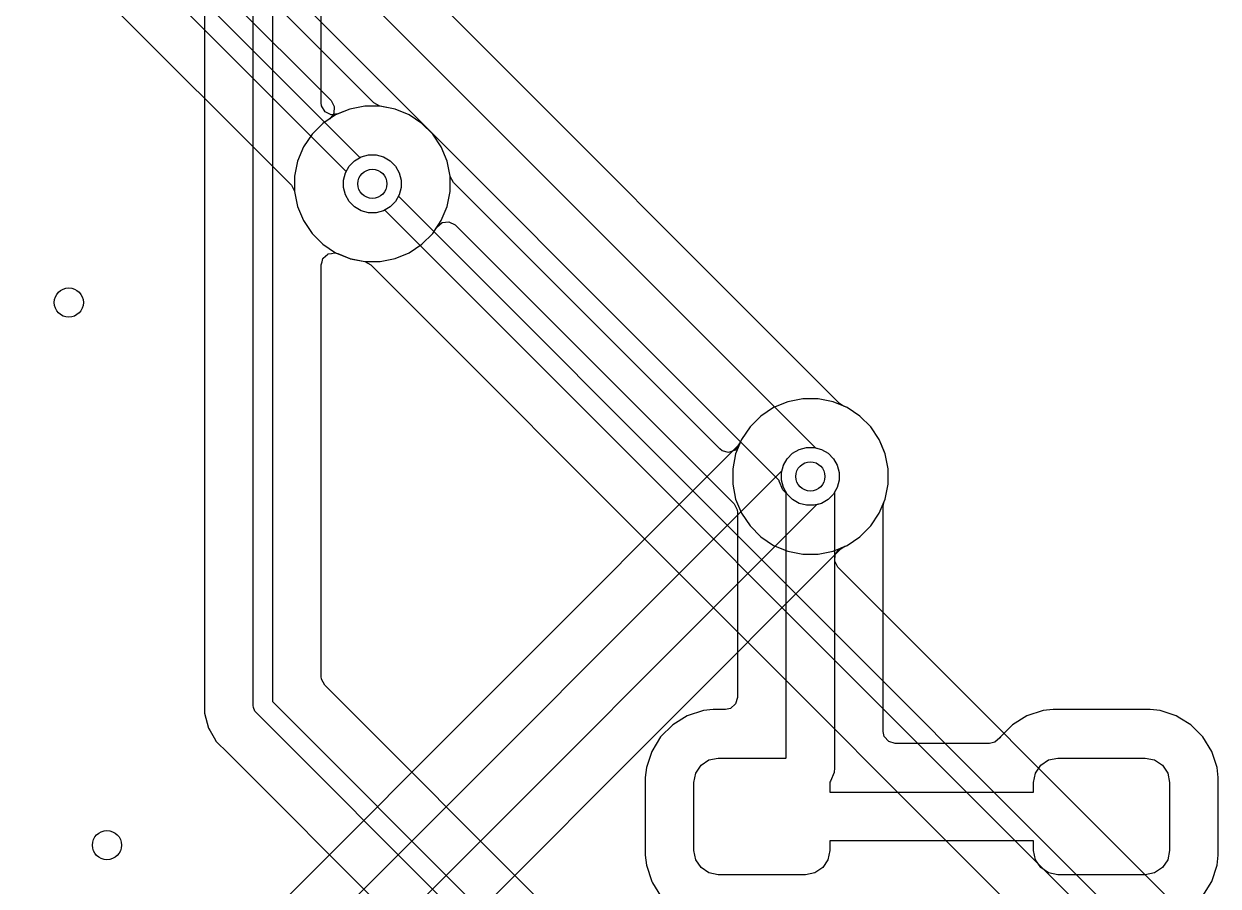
# Model space of a CAD drawing. Header units: inches. Extents: x 6.55 to 9.8, y -8.74 to -3.15.
# Drawn here: x 8.3818 to 8.8662, y -6.3865 to -6.037 of the extents above; entities that cross this region are included whole.
import ezdxf

# ---------------------------------------------------------------- set-up
doc = ezdxf.new("R2010")
doc.units = ezdxf.units.IN
doc.header["$MEASUREMENT"] = 0
doc.layers.add('Edge.Cuts', color=254, linetype='CONTINUOUS', true_color=0xd0d2cd)

msp = doc.modelspace()

# ---------------------------------------------------------------- linework, layer by layer
at = {"layer": 'Edge.Cuts', "linetype": 'CONTINUOUS'}
for p, q in [((8.47479, -6.31337), (8.47479, -5.26528)), ((8.48266, -5.26528), (8.48266, -6.31174)), ((8.45508, -5.28321), (8.45508, -6.30996)), ((8.28395, -5.79003), (8.70281, -6.20889)), ((8.68814, -6.22206), (8.27003, -5.80395)), ((8.26007, -5.82185), (8.50637, -6.06815)), ((8.71266, -6.19088), (8.47452, -5.95273)), ((8.50237, -6.06905), (8.50237, -5.94942)), ((8.52371, -6.06901), (8.43507, -5.98038)), ((8.51252, -6.09683), (8.40722, -5.99152)), ((8.41394, -5.98711), (8.51809, -6.09126)), ((8.39576, -6.00794), (8.49027, -6.10245)), ((8.50252, -6.07026), (8.50237, -6.06905)), ((8.50637, -6.06815), (8.50768, -6.07057)), ((8.52377, -6.06907), (8.52371, -6.06901)), ((8.52621, -6.07035), (8.52377, -6.06907)), ((8.50392, -6.07263), (8.50252, -6.07026)), ((8.5082, -6.07394), (8.50304, -6.07739)), ((8.50638, -6.07386), (8.50392, -6.07263)), ((8.50749, -6.07331), (8.50584, -6.07551)), ((8.50912, -6.07356), (8.50638, -6.07386)), ((8.50768, -6.07057), (8.50749, -6.07331)), ((8.51394, -6.07157), (8.5082, -6.07394)), ((8.5082, -6.07394), (8.5082, -6.07394)), ((8.51394, -6.07157), (8.50912, -6.07356)), ((8.52003, -6.07035), (8.51394, -6.07157)), ((8.52003, -6.07035), (8.51394, -6.07157)), ((8.51394, -6.07157), (8.51394, -6.07157)), ((8.51394, -6.07157), (8.51394, -6.07157)), ((8.52623, -6.07035), (8.52003, -6.07035)), ((8.52003, -6.07035), (8.52003, -6.07035)), ((8.52623, -6.07035), (8.52003, -6.07035)), ((8.52003, -6.07035), (8.52003, -6.07035)), ((8.53232, -6.07157), (8.52621, -6.07035)), ((8.53232, -6.07157), (8.52623, -6.07035)), ((8.52623, -6.07035), (8.52623, -6.07035)), ((8.53232, -6.07157), (8.52623, -6.07035)), ((8.52623, -6.07035), (8.52623, -6.07035)), ((8.53806, -6.07394), (8.53232, -6.07157)), ((8.53232, -6.07157), (8.53232, -6.07157)), ((8.53806, -6.07394), (8.53232, -6.07157)), ((8.53232, -6.07157), (8.53232, -6.07157)), ((8.53806, -6.07394), (8.53232, -6.07157)), ((8.53232, -6.07157), (8.53232, -6.07157)), ((8.54322, -6.07739), (8.53806, -6.07394)), ((8.53806, -6.07394), (8.53806, -6.07394)), ((8.54322, -6.07739), (8.53806, -6.07394)), ((8.53806, -6.07394), (8.53806, -6.07394)), ((8.54322, -6.07739), (8.53806, -6.07394)), ((8.53806, -6.07394), (8.53806, -6.07394)), ((8.50304, -6.07739), (8.49865, -6.08178)), ((8.50304, -6.07739), (8.49865, -6.08178)), ((8.50563, -6.07566), (8.50304, -6.07739)), ((8.50304, -6.07739), (8.50304, -6.07739)), ((8.50304, -6.07739), (8.50304, -6.07739)), ((8.50584, -6.07551), (8.50563, -6.07566)), ((8.54761, -6.08178), (8.54322, -6.07739)), ((8.54322, -6.07739), (8.54322, -6.07739)), ((8.54761, -6.08178), (8.54322, -6.07739)), ((8.54322, -6.07739), (8.54322, -6.07739)), ((8.54761, -6.08178), (8.54322, -6.07739)), ((8.54322, -6.07739), (8.54322, -6.07739)), ((8.49865, -6.08178), (8.4952, -6.08694)), ((8.49865, -6.08178), (8.4952, -6.08694)), ((8.49865, -6.08178), (8.49865, -6.08178)), ((8.49865, -6.08178), (8.49865, -6.08178)), ((8.55106, -6.08694), (8.54761, -6.08178)), ((8.54761, -6.08178), (8.54761, -6.08178)), ((8.55106, -6.08694), (8.54761, -6.08178)), ((8.54761, -6.08178), (8.54761, -6.08178)), ((8.55106, -6.08694), (8.54761, -6.08178)), ((8.54761, -6.08178), (8.54761, -6.08178)), ((8.4952, -6.08694), (8.49283, -6.09268)), ((8.4952, -6.08694), (8.49283, -6.09268)), ((8.4952, -6.08694), (8.4952, -6.08694)), ((8.4952, -6.08694), (8.4952, -6.08694)), ((8.55343, -6.09268), (8.55106, -6.08694)), ((8.55106, -6.08694), (8.55106, -6.08694)), ((8.55343, -6.09268), (8.55106, -6.08694)), ((8.55106, -6.08694), (8.55106, -6.08694)), ((8.55343, -6.09268), (8.55106, -6.08694)), ((8.55106, -6.08694), (8.55106, -6.08694)), ((8.49283, -6.09268), (8.49161, -6.09877)), ((8.49283, -6.09268), (8.49161, -6.09877)), ((8.49283, -6.09268), (8.49283, -6.09268)), ((8.49283, -6.09268), (8.49283, -6.09268)), ((8.51376, -6.09468), (8.51594, -6.0925)), ((8.51376, -6.09468), (8.51594, -6.0925)), ((8.51376, -6.09468), (8.51594, -6.0925)), ((8.51594, -6.0925), (8.51861, -6.09096)), ((8.51594, -6.0925), (8.51861, -6.09096)), ((8.51594, -6.0925), (8.51861, -6.09096)), ((8.51809, -6.09126), (8.51861, -6.09096)), ((8.51861, -6.09096), (8.52159, -6.09016)), ((8.51861, -6.09096), (8.52159, -6.09016)), ((8.51861, -6.09096), (8.52159, -6.09016)), ((8.51861, -6.09096), (8.52159, -6.09016)), ((8.52159, -6.09016), (8.52467, -6.09016)), ((8.52159, -6.09016), (8.52467, -6.09016)), ((8.52159, -6.09016), (8.52467, -6.09016)), ((8.52159, -6.09016), (8.52467, -6.09016)), ((8.52467, -6.09016), (8.52765, -6.09096)), ((8.52467, -6.09016), (8.52765, -6.09096)), ((8.52467, -6.09016), (8.52765, -6.09096)), ((8.52467, -6.09016), (8.52765, -6.09096)), ((8.52765, -6.09096), (8.53032, -6.0925)), ((8.52765, -6.09096), (8.53032, -6.0925)), ((8.52765, -6.09096), (8.53032, -6.0925)), ((8.52765, -6.09096), (8.53032, -6.0925)), ((8.53032, -6.0925), (8.5325, -6.09468)), ((8.53032, -6.0925), (8.5325, -6.09468)), ((8.53032, -6.0925), (8.5325, -6.09468)), ((8.53032, -6.0925), (8.5325, -6.09468)), ((8.55465, -6.09879), (8.55343, -6.09268)), ((8.55343, -6.09268), (8.55343, -6.09268)), ((8.55343, -6.09268), (8.55343, -6.09268)), ((8.55465, -6.09877), (8.55343, -6.09268)), ((8.55343, -6.09268), (8.55343, -6.09268)), ((8.55343, -6.09268), (8.55343, -6.09268)), ((8.55465, -6.09877), (8.55343, -6.09268)), ((8.55343, -6.09268), (8.55343, -6.09268)), ((8.55343, -6.09268), (8.55343, -6.09268)), ((8.51142, -6.10033), (8.51222, -6.09735)), ((8.51142, -6.10033), (8.51222, -6.09735)), ((8.51142, -6.10033), (8.51222, -6.09735)), ((8.51142, -6.10033), (8.51222, -6.09735)), ((8.51222, -6.09735), (8.51376, -6.09468)), ((8.51222, -6.09735), (8.51376, -6.09468)), ((8.51222, -6.09735), (8.51376, -6.09468)), ((8.51222, -6.09735), (8.51252, -6.09683)), ((8.5325, -6.09468), (8.53404, -6.09735)), ((8.5325, -6.09468), (8.53404, -6.09735)), ((8.5325, -6.09468), (8.53404, -6.09735)), ((8.5325, -6.09468), (8.53404, -6.09735)), ((8.53404, -6.09735), (8.53484, -6.10033)), ((8.53404, -6.09735), (8.53484, -6.10033)), ((8.53404, -6.09735), (8.53484, -6.10033)), ((8.53404, -6.09735), (8.53484, -6.10033)), ((8.49027, -6.10245), (8.49159, -6.10486)), ((8.49161, -6.09877), (8.49161, -6.10497)), ((8.49161, -6.09877), (8.49161, -6.10497)), ((8.51142, -6.10341), (8.51142, -6.10033)), ((8.51142, -6.10341), (8.51142, -6.10033)), ((8.51142, -6.10341), (8.51142, -6.10033)), ((8.51142, -6.10341), (8.51142, -6.10033)), ((8.53484, -6.10033), (8.53484, -6.10341)), ((8.53484, -6.10033), (8.53484, -6.10341)), ((8.53484, -6.10033), (8.53484, -6.10341)), ((8.53484, -6.10033), (8.53484, -6.10341)), ((8.55465, -6.10497), (8.55465, -6.09877)), ((8.55465, -6.09877), (8.55465, -6.09877)), ((8.55465, -6.09877), (8.55465, -6.09877)), ((8.55465, -6.10497), (8.55465, -6.09877)), ((8.55465, -6.09877), (8.55465, -6.09877)), ((8.55465, -6.09877), (8.55465, -6.09877)), ((8.55467, -6.09888), (8.55465, -6.09879)), ((8.55599, -6.10129), (8.55467, -6.09888)), ((8.664, -6.2093), (8.55599, -6.10129)), ((8.49159, -6.10486), (8.49161, -6.10495)), ((8.49161, -6.10495), (8.49283, -6.11106)), ((8.49161, -6.10497), (8.49283, -6.11106)), ((8.49161, -6.10497), (8.49283, -6.11106)), ((8.51222, -6.10639), (8.51142, -6.10341)), ((8.51222, -6.10639), (8.51142, -6.10341)), ((8.51222, -6.10639), (8.51142, -6.10341)), ((8.51222, -6.10639), (8.51142, -6.10341)), ((8.51376, -6.10906), (8.51222, -6.10639)), ((8.51376, -6.10906), (8.51222, -6.10639)), ((8.51376, -6.10906), (8.51222, -6.10639)), ((8.51376, -6.10906), (8.51222, -6.10639)), ((8.53404, -6.10639), (8.5325, -6.10906)), ((8.53404, -6.10639), (8.5325, -6.10906)), ((8.53404, -6.10639), (8.5325, -6.10906)), ((8.53404, -6.10639), (8.53374, -6.10691)), ((8.53374, -6.10691), (8.84137, -6.41454)), ((8.53484, -6.10341), (8.53404, -6.10639)), ((8.53484, -6.10341), (8.53404, -6.10639)), ((8.53484, -6.10341), (8.53404, -6.10639)), ((8.53484, -6.10341), (8.53404, -6.10639)), ((8.55343, -6.11106), (8.55465, -6.10497)), ((8.55343, -6.11106), (8.55465, -6.10497)), ((8.49283, -6.11106), (8.49283, -6.11106)), ((8.49283, -6.11106), (8.4952, -6.1168)), ((8.49283, -6.11106), (8.49283, -6.11106)), ((8.49283, -6.11106), (8.4952, -6.1168)), ((8.49283, -6.11106), (8.49283, -6.11106)), ((8.49283, -6.11106), (8.4952, -6.1168)), ((8.51594, -6.11124), (8.51376, -6.10906)), ((8.51594, -6.11124), (8.51376, -6.10906)), ((8.51594, -6.11124), (8.51376, -6.10906)), ((8.51594, -6.11124), (8.51376, -6.10906)), ((8.51861, -6.11278), (8.51594, -6.11124)), ((8.51861, -6.11278), (8.51594, -6.11124)), ((8.51861, -6.11278), (8.51594, -6.11124)), ((8.51861, -6.11278), (8.51594, -6.11124)), ((8.52159, -6.11358), (8.51861, -6.11278)), ((8.52159, -6.11358), (8.51861, -6.11278)), ((8.52159, -6.11358), (8.51861, -6.11278)), ((8.52159, -6.11358), (8.51861, -6.11278)), ((8.52765, -6.11278), (8.52467, -6.11358)), ((8.52765, -6.11278), (8.52467, -6.11358)), ((8.52765, -6.11278), (8.52467, -6.11358)), ((8.52765, -6.11278), (8.52467, -6.11358)), ((8.53032, -6.11124), (8.52765, -6.11278)), ((8.53032, -6.11124), (8.52765, -6.11278)), ((8.53032, -6.11124), (8.52765, -6.11278)), ((8.52817, -6.11248), (8.52765, -6.11278)), ((8.83465, -6.41895), (8.52817, -6.11248)), ((8.5325, -6.10906), (8.53032, -6.11124)), ((8.5325, -6.10906), (8.53032, -6.11124)), ((8.5325, -6.10906), (8.53032, -6.11124)), ((8.55106, -6.1168), (8.55343, -6.11106)), ((8.55106, -6.1168), (8.55343, -6.11106)), ((8.4952, -6.1168), (8.4952, -6.1168)), ((8.4952, -6.1168), (8.49865, -6.12196)), ((8.4952, -6.1168), (8.4952, -6.1168)), ((8.4952, -6.1168), (8.49865, -6.12196)), ((8.4952, -6.1168), (8.4952, -6.1168)), ((8.4952, -6.1168), (8.49865, -6.12196)), ((8.52467, -6.11358), (8.52159, -6.11358)), ((8.52467, -6.11358), (8.52159, -6.11358)), ((8.52467, -6.11358), (8.52159, -6.11358)), ((8.52467, -6.11358), (8.52159, -6.11358)), ((8.54761, -6.12196), (8.55106, -6.1168)), ((8.54761, -6.12196), (8.55106, -6.1168)), ((8.54934, -6.11937), (8.55145, -6.11761)), ((8.55145, -6.11761), (8.55418, -6.11727)), ((8.55418, -6.11727), (8.55666, -6.11845)), ((8.49865, -6.12196), (8.49865, -6.12196)), ((8.49865, -6.12196), (8.50304, -6.12635)), ((8.49865, -6.12196), (8.49865, -6.12196)), ((8.49865, -6.12196), (8.50304, -6.12635)), ((8.49865, -6.12196), (8.49865, -6.12196)), ((8.49865, -6.12196), (8.50304, -6.12635)), ((8.54322, -6.12635), (8.54761, -6.12196)), ((8.54322, -6.12635), (8.54761, -6.12196)), ((8.54322, -6.12635), (8.54761, -6.12196)), ((8.54761, -6.12196), (8.54934, -6.11937)), ((8.55666, -6.11845), (8.55685, -6.11863)), ((8.55685, -6.11863), (8.66981, -6.2316)), ((8.50304, -6.12635), (8.50304, -6.12635)), ((8.50304, -6.12635), (8.5082, -6.1298)), ((8.50304, -6.12635), (8.50304, -6.12635)), ((8.50304, -6.12635), (8.5082, -6.1298)), ((8.50304, -6.12635), (8.50304, -6.12635)), ((8.50304, -6.12635), (8.5082, -6.1298)), ((8.53806, -6.1298), (8.54322, -6.12635)), ((8.53806, -6.1298), (8.54322, -6.12635)), ((8.53806, -6.1298), (8.54322, -6.12635)), ((8.50305, -6.1322), (8.50311, -6.13213)), ((8.50311, -6.13213), (8.50314, -6.13205)), ((8.50314, -6.13205), (8.50412, -6.1312)), ((8.50412, -6.1312), (8.50506, -6.13032)), ((8.50506, -6.13032), (8.50515, -6.13031)), ((8.50515, -6.13031), (8.50522, -6.13025)), ((8.50522, -6.13025), (8.5065, -6.13006)), ((8.5065, -6.13006), (8.50777, -6.12983)), ((8.50777, -6.12983), (8.50789, -6.12986)), ((8.50789, -6.12986), (8.50794, -6.12986)), ((8.50794, -6.12986), (8.50887, -6.13011)), ((8.5082, -6.1298), (8.5082, -6.1298)), ((8.5082, -6.1298), (8.51394, -6.13217)), ((8.5082, -6.1298), (8.5082, -6.1298)), ((8.5082, -6.1298), (8.51394, -6.13217)), ((8.5082, -6.1298), (8.5082, -6.1298)), ((8.5082, -6.1298), (8.51325, -6.13189)), ((8.50887, -6.13011), (8.50908, -6.13016)), ((8.50908, -6.13016), (8.5091, -6.13017)), ((8.5091, -6.13017), (8.51394, -6.13217)), ((8.51325, -6.13189), (8.51394, -6.13217)), ((8.51394, -6.13217), (8.51415, -6.13222)), ((8.51394, -6.13217), (8.51394, -6.13217)), ((8.51394, -6.13217), (8.52003, -6.13339)), ((8.51394, -6.13217), (8.51394, -6.13217)), ((8.51394, -6.13217), (8.52003, -6.13339)), ((8.51394, -6.13217), (8.52003, -6.13339)), ((8.52623, -6.13339), (8.53232, -6.13217)), ((8.52623, -6.13339), (8.53232, -6.13217)), ((8.52623, -6.13339), (8.53232, -6.13217)), ((8.53232, -6.13217), (8.53806, -6.1298)), ((8.53232, -6.13217), (8.53806, -6.1298)), ((8.53232, -6.13217), (8.53806, -6.1298)), ((8.50237, -6.13469), (8.50273, -6.13345)), ((8.50237, -6.30155), (8.50237, -6.13469)), ((8.50273, -6.13345), (8.50305, -6.1322)), ((8.51415, -6.13222), (8.51415, -6.13222)), ((8.51415, -6.13222), (8.52005, -6.13339)), ((8.52003, -6.13339), (8.52003, -6.13339)), ((8.52003, -6.13339), (8.52003, -6.13339)), ((8.52003, -6.13339), (8.52623, -6.13339)), ((8.52003, -6.13339), (8.52003, -6.13339)), ((8.52003, -6.13339), (8.52003, -6.13339)), ((8.52003, -6.13339), (8.52623, -6.13339)), ((8.52003, -6.13339), (8.52003, -6.13339)), ((8.52003, -6.13339), (8.52003, -6.13339)), ((8.52003, -6.13339), (8.52623, -6.13339)), ((8.52005, -6.13339), (8.52249, -6.13467)), ((8.52249, -6.13467), (8.52255, -6.13473)), ((8.52255, -6.13473), (8.81351, -6.42569)), ((8.52623, -6.13339), (8.52623, -6.13339)), ((8.52623, -6.13339), (8.52623, -6.13339)), ((8.52623, -6.13339), (8.52623, -6.13339)), ((8.69159, -6.19017), (8.68586, -6.19254)), ((8.69159, -6.19017), (8.68586, -6.19254)), ((8.69159, -6.19017), (8.68586, -6.19254)), ((8.69768, -6.18896), (8.69159, -6.19017)), ((8.69768, -6.18896), (8.69159, -6.19017)), ((8.69768, -6.18896), (8.69159, -6.19017)), ((8.69159, -6.19017), (8.69159, -6.19017)), ((8.69159, -6.19017), (8.69159, -6.19017)), ((8.69159, -6.19017), (8.69159, -6.19017)), ((8.70389, -6.18896), (8.69768, -6.18896)), ((8.69768, -6.18896), (8.69768, -6.18896)), ((8.70389, -6.18896), (8.69768, -6.18896)), ((8.69768, -6.18896), (8.69768, -6.18896)), ((8.70389, -6.18896), (8.69768, -6.18896)), ((8.69768, -6.18896), (8.69768, -6.18896)), ((8.70998, -6.19017), (8.70389, -6.18896)), ((8.70389, -6.18896), (8.70389, -6.18896)), ((8.70998, -6.19017), (8.70389, -6.18896)), ((8.70389, -6.18896), (8.70389, -6.18896)), ((8.70998, -6.19017), (8.70389, -6.18896)), ((8.70389, -6.18896), (8.70389, -6.18896)), ((8.71572, -6.19254), (8.70998, -6.19017)), ((8.70998, -6.19017), (8.70998, -6.19017)), ((8.71572, -6.19254), (8.70998, -6.19017)), ((8.70998, -6.19017), (8.70998, -6.19017)), ((8.71572, -6.19254), (8.70998, -6.19017)), ((8.70998, -6.19017), (8.70998, -6.19017)), ((8.68586, -6.19254), (8.6807, -6.19599)), ((8.68586, -6.19254), (8.6807, -6.19599)), ((8.68586, -6.19254), (8.6807, -6.19599)), ((8.68586, -6.19254), (8.68586, -6.19254)), ((8.68586, -6.19254), (8.68586, -6.19254)), ((8.68586, -6.19254), (8.68586, -6.19254)), ((8.71425, -6.19193), (8.71266, -6.19088)), ((8.71572, -6.19254), (8.71425, -6.19193)), ((8.72088, -6.19599), (8.71572, -6.19254)), ((8.71572, -6.19254), (8.71572, -6.19254)), ((8.72088, -6.19599), (8.71572, -6.19254)), ((8.71572, -6.19254), (8.71572, -6.19254)), ((8.72088, -6.19599), (8.71572, -6.19254)), ((8.71572, -6.19254), (8.71572, -6.19254)), ((8.72088, -6.19599), (8.71572, -6.19254)), ((8.71572, -6.19254), (8.71572, -6.19254)), ((8.6807, -6.19599), (8.67631, -6.20038)), ((8.6807, -6.19599), (8.67631, -6.20038)), ((8.6807, -6.19599), (8.67631, -6.20038)), ((8.6807, -6.19599), (8.6807, -6.19599)), ((8.6807, -6.19599), (8.6807, -6.19599)), ((8.6807, -6.19599), (8.6807, -6.19599)), ((8.72527, -6.20038), (8.72088, -6.19599)), ((8.72088, -6.19599), (8.72088, -6.19599)), ((8.72527, -6.20038), (8.72088, -6.19599)), ((8.72088, -6.19599), (8.72088, -6.19599)), ((8.72527, -6.20038), (8.72088, -6.19599)), ((8.72088, -6.19599), (8.72088, -6.19599)), ((8.72527, -6.20038), (8.72088, -6.19599)), ((8.72088, -6.19599), (8.72088, -6.19599)), ((8.67631, -6.20038), (8.67286, -6.20554)), ((8.67631, -6.20038), (8.67286, -6.20554)), ((8.67631, -6.20038), (8.67286, -6.20554)), ((8.67631, -6.20038), (8.67631, -6.20038)), ((8.67631, -6.20038), (8.67631, -6.20038)), ((8.67631, -6.20038), (8.67631, -6.20038)), ((8.72872, -6.20554), (8.72527, -6.20038)), ((8.72527, -6.20038), (8.72527, -6.20038)), ((8.72872, -6.20554), (8.72527, -6.20038)), ((8.72527, -6.20038), (8.72527, -6.20038)), ((8.72872, -6.20554), (8.72527, -6.20038)), ((8.72527, -6.20038), (8.72527, -6.20038)), ((8.72872, -6.20554), (8.72527, -6.20038)), ((8.72527, -6.20038), (8.72527, -6.20038)), ((8.67141, -6.20806), (7.46951, -7.40997)), ((8.66496, -6.21005), (8.664, -6.2093)), ((8.67196, -6.20772), (8.67023, -6.20986)), ((8.67286, -6.20554), (8.67048, -6.21128)), ((8.67247, -6.20648), (8.67141, -6.20806)), ((8.67286, -6.20554), (8.67196, -6.20772)), ((8.67286, -6.20554), (8.67247, -6.20648)), ((8.67286, -6.20554), (8.67286, -6.20554)), ((8.67286, -6.20554), (8.67286, -6.20554)), ((8.67286, -6.20554), (8.67286, -6.20554)), ((8.6936, -6.2111), (8.69627, -6.20956)), ((8.6936, -6.2111), (8.69627, -6.20956)), ((8.6936, -6.2111), (8.69627, -6.20956)), ((8.69627, -6.20956), (8.69925, -6.20876)), ((8.69627, -6.20956), (8.69925, -6.20876)), ((8.69627, -6.20956), (8.69925, -6.20876)), ((8.69925, -6.20876), (8.70233, -6.20876)), ((8.69925, -6.20876), (8.70233, -6.20876)), ((8.69925, -6.20876), (8.70233, -6.20876)), ((8.70233, -6.20876), (8.70531, -6.20956)), ((8.70233, -6.20876), (8.70531, -6.20956)), ((8.70233, -6.20876), (8.70531, -6.20956)), ((8.70281, -6.20889), (8.70531, -6.20956)), ((8.70531, -6.20956), (8.70798, -6.2111)), ((8.70531, -6.20956), (8.70798, -6.2111)), ((8.70531, -6.20956), (8.70798, -6.2111)), ((8.70531, -6.20956), (8.70798, -6.2111)), ((8.73109, -6.21128), (8.72872, -6.20554)), ((8.72872, -6.20554), (8.72872, -6.20554)), ((8.73109, -6.21128), (8.72872, -6.20554)), ((8.72872, -6.20554), (8.72872, -6.20554)), ((8.72976, -6.20806), (8.72872, -6.20554)), ((8.72872, -6.20554), (8.72872, -6.20554)), ((8.72959, -6.20765), (8.72872, -6.20554)), ((8.72872, -6.20554), (8.72872, -6.20554)), ((8.73109, -6.21128), (8.72959, -6.20765)), ((8.73109, -6.21128), (8.72976, -6.20806)), ((8.66762, -6.21073), (8.66496, -6.21005)), ((8.67023, -6.20986), (8.66762, -6.21073)), ((8.67048, -6.21128), (8.66927, -6.21737)), ((8.67048, -6.21128), (8.67048, -6.21128)), ((8.68988, -6.21595), (8.69142, -6.21328)), ((8.68988, -6.21595), (8.69142, -6.21328)), ((8.68988, -6.21595), (8.69142, -6.21328)), ((8.69142, -6.21328), (8.6936, -6.2111)), ((8.69142, -6.21328), (8.6936, -6.2111)), ((8.69142, -6.21328), (8.6936, -6.2111)), ((8.70798, -6.2111), (8.71016, -6.21328)), ((8.70798, -6.2111), (8.71016, -6.21328)), ((8.70798, -6.2111), (8.71016, -6.21328)), ((8.70798, -6.2111), (8.71016, -6.21328)), ((8.71016, -6.21328), (8.7117, -6.21595)), ((8.71016, -6.21328), (8.7117, -6.21595)), ((8.71016, -6.21328), (8.7117, -6.21595)), ((8.71016, -6.21328), (8.7117, -6.21595)), ((8.7323, -6.21737), (8.73109, -6.21128)), ((8.73109, -6.21128), (8.73109, -6.21128)), ((8.73109, -6.21128), (8.73109, -6.21128)), ((8.7323, -6.21737), (8.73109, -6.21128)), ((8.73109, -6.21128), (8.73109, -6.21128)), ((8.73109, -6.21128), (8.73109, -6.21128)), ((8.7323, -6.21737), (8.73109, -6.21128)), ((8.73109, -6.21128), (8.73109, -6.21128)), ((8.7323, -6.21737), (8.73109, -6.21128)), ((8.73109, -6.21128), (8.73109, -6.21128)), ((7.47624, -7.4311), (8.68932, -6.21802)), ((8.66927, -6.21737), (8.66927, -6.22358)), ((8.68908, -6.21893), (8.68988, -6.21595)), ((8.68908, -6.21893), (8.68988, -6.21595)), ((8.68908, -6.22201), (8.68908, -6.21893)), ((8.68908, -6.22201), (8.68908, -6.21893)), ((8.68932, -6.21802), (8.68988, -6.21595)), ((8.7117, -6.21595), (8.7125, -6.21893)), ((8.7117, -6.21595), (8.7125, -6.21893)), ((8.7117, -6.21595), (8.7125, -6.21893)), ((8.7117, -6.21595), (8.7125, -6.21893)), ((8.7125, -6.21893), (8.7125, -6.22201)), ((8.7125, -6.21893), (8.7125, -6.22201)), ((8.7125, -6.21893), (8.7125, -6.22201)), ((8.7125, -6.21893), (8.7125, -6.22201)), ((8.7323, -6.22358), (8.7323, -6.21737)), ((8.7323, -6.21737), (8.7323, -6.21737)), ((8.7323, -6.21737), (8.7323, -6.21737)), ((8.7323, -6.22358), (8.7323, -6.21737)), ((8.7323, -6.21737), (8.7323, -6.21737)), ((8.7323, -6.21737), (8.7323, -6.21737)), ((8.7323, -6.22358), (8.7323, -6.21737)), ((8.7323, -6.21737), (8.7323, -6.21737)), ((8.7323, -6.21737), (8.7323, -6.21737)), ((8.7323, -6.22358), (8.7323, -6.21737)), ((8.7323, -6.21737), (8.7323, -6.21737)), ((8.7323, -6.21737), (8.7323, -6.21737)), ((8.66927, -6.22358), (8.67048, -6.22966)), ((8.68814, -6.22239), (8.68814, -6.22206)), ((8.68961, -6.22594), (8.68814, -6.22239)), ((8.68988, -6.22499), (8.68908, -6.22201)), ((8.68988, -6.22499), (8.68908, -6.22201)), ((8.7125, -6.22201), (8.7117, -6.22499)), ((8.7125, -6.22201), (8.7117, -6.22499)), ((8.7125, -6.22201), (8.7117, -6.22499)), ((8.7125, -6.22201), (8.7117, -6.22499)), ((8.73109, -6.22967), (8.7323, -6.22358)), ((8.73109, -6.22967), (8.7323, -6.22358)), ((8.73109, -6.22967), (8.7323, -6.22358)), ((8.73109, -6.22967), (8.7323, -6.22358)), ((8.69094, -6.22728), (8.68961, -6.22594)), ((8.69142, -6.22766), (8.68988, -6.22499)), ((8.69142, -6.22766), (8.68988, -6.22499)), ((8.69094, -6.23), (8.69094, -6.22728)), ((8.6936, -6.22984), (8.69142, -6.22766)), ((8.6936, -6.22984), (8.69142, -6.22766)), ((8.71016, -6.22766), (8.70798, -6.22984)), ((8.71016, -6.22766), (8.70798, -6.22984)), ((8.71016, -6.22766), (8.70798, -6.22984)), ((8.7117, -6.22499), (8.71016, -6.22766)), ((8.7117, -6.22499), (8.71016, -6.22766)), ((8.7117, -6.22499), (8.71016, -6.22766)), ((8.7117, -6.22499), (8.71063, -6.22684)), ((8.71063, -6.22684), (8.71063, -6.23)), ((8.70324, -6.23194), (7.53346, -7.40171)), ((8.66981, -6.2316), (8.67113, -6.23401)), ((8.67048, -6.22966), (8.67048, -6.22967)), ((8.67048, -6.22967), (8.67286, -6.2354)), ((8.69094, -6.33451), (8.69094, -6.23)), ((8.69627, -6.23138), (8.6936, -6.22984)), ((8.69627, -6.23138), (8.6936, -6.22984)), ((8.69925, -6.23218), (8.69627, -6.23138)), ((8.69925, -6.23218), (8.69627, -6.23138)), ((8.70233, -6.23218), (8.69925, -6.23218)), ((8.70233, -6.23218), (8.69925, -6.23218)), ((8.70531, -6.23138), (8.70233, -6.23218)), ((8.70531, -6.23138), (8.70233, -6.23218)), ((8.70531, -6.23138), (8.70324, -6.23194)), ((8.70798, -6.22984), (8.70531, -6.23138)), ((8.70798, -6.22984), (8.70531, -6.23138)), ((8.70798, -6.22984), (8.70531, -6.23138)), ((8.71063, -6.23), (8.71063, -6.33858)), ((8.72872, -6.2354), (8.73109, -6.22967)), ((8.72872, -6.2354), (8.73109, -6.22967)), ((8.72872, -6.2354), (8.73109, -6.22967)), ((8.73033, -6.23246), (8.73071, -6.2306)), ((8.73033, -6.32384), (8.73033, -6.23246)), ((8.73071, -6.2306), (8.73109, -6.22967)), ((8.67113, -6.23401), (8.67124, -6.23505)), ((8.67124, -6.23505), (8.67124, -6.31006)), ((8.67286, -6.2354), (8.67286, -6.2354)), ((8.67286, -6.2354), (8.67631, -6.24056)), ((8.72527, -6.24056), (8.72872, -6.2354)), ((8.72527, -6.24056), (8.72872, -6.2354)), ((8.72527, -6.24056), (8.72872, -6.2354)), ((8.67631, -6.24056), (8.67631, -6.24056)), ((8.67631, -6.24056), (8.6807, -6.24495)), ((8.72088, -6.24495), (8.72527, -6.24056)), ((8.72088, -6.24495), (8.72527, -6.24056)), ((8.72088, -6.24495), (8.72527, -6.24056)), ((8.6807, -6.24495), (8.6807, -6.24495)), ((8.6807, -6.24495), (8.68586, -6.2484)), ((8.68586, -6.2484), (8.68586, -6.2484)), ((8.68586, -6.2484), (8.69159, -6.25078)), ((8.70998, -6.25078), (8.71572, -6.2484)), ((8.71354, -6.2493), (8.71572, -6.2484)), ((8.71478, -6.24879), (8.71572, -6.2484)), ((8.71572, -6.2484), (8.72088, -6.24495)), ((8.71572, -6.2484), (8.72088, -6.24495)), ((8.71572, -6.2484), (8.72088, -6.24495)), ((8.71572, -6.2484), (8.71572, -6.2484)), ((8.71572, -6.2484), (8.71572, -6.2484)), ((7.76143, -7.20162), (8.7132, -6.24985)), ((8.69159, -6.25078), (8.69159, -6.25078)), ((8.69159, -6.25078), (8.69768, -6.25199)), ((8.69768, -6.25199), (8.69768, -6.25199)), ((8.69768, -6.25199), (8.69768, -6.25199)), ((8.69768, -6.25199), (8.70389, -6.25199)), ((8.70389, -6.25199), (8.70998, -6.25078)), ((8.70389, -6.25199), (8.70389, -6.25199)), ((8.71064, -6.25485), (8.71084, -6.25211)), ((8.71084, -6.25211), (8.71248, -6.2499)), ((8.71248, -6.2499), (8.71354, -6.2493)), ((8.7132, -6.24985), (8.71478, -6.24879)), ((8.71196, -6.25726), (8.71064, -6.25485)), ((8.85293, -6.39823), (8.71196, -6.25726)), ((8.50248, -6.30259), (8.50237, -6.30155)), ((8.50379, -6.30501), (8.50248, -6.30259)), ((8.77876, -6.57997), (8.50379, -6.30501)), ((8.45508, -6.30996), (8.45508, -6.30996)), ((8.45508, -6.30996), (8.45508, -6.31648)), ((8.67124, -6.31006), (8.67047, -6.3127)), ((8.47486, -6.31414), (8.47479, -6.31337)), ((8.47545, -6.31556), (8.47486, -6.31414)), ((8.47594, -6.31615), (8.47545, -6.31556)), ((8.75591, -6.59612), (8.47594, -6.31615)), ((8.48266, -6.31174), (8.76263, -6.5917)), ((8.65737, -6.31535), (8.65081, -6.31753)), ((8.66142, -6.31494), (8.65737, -6.31535)), ((8.65737, -6.31535), (8.65737, -6.31535)), ((8.66636, -6.31494), (8.66142, -6.31494)), ((8.66142, -6.31494), (8.66142, -6.31494)), ((8.66839, -6.3145), (8.66636, -6.31494)), ((8.67047, -6.3127), (8.66839, -6.3145)), ((8.79517, -6.31535), (8.78861, -6.31753)), ((8.79921, -6.31494), (8.79517, -6.31535)), ((8.79517, -6.31535), (8.79517, -6.31535)), ((8.83858, -6.31494), (8.79921, -6.31494)), ((8.79921, -6.31494), (8.79921, -6.31494)), ((8.84263, -6.31535), (8.83858, -6.31494)), ((8.84913, -6.31751), (8.84263, -6.31535)), ((8.84263, -6.31535), (8.84263, -6.31535)), ((8.45508, -6.31648), (8.45508, -6.31648)), ((8.45508, -6.31648), (8.45508, -6.31648)), ((8.45508, -6.31648), (8.45669, -6.32249)), ((8.65081, -6.31753), (8.64493, -6.32115)), ((8.65081, -6.31753), (8.65081, -6.31753)), ((8.78861, -6.31753), (8.78273, -6.32115)), ((8.78861, -6.31753), (8.78861, -6.31753)), ((8.84919, -6.31753), (8.84913, -6.31751)), ((8.8506, -6.3184), (8.84919, -6.31753)), ((8.84919, -6.31753), (8.84919, -6.31753)), ((8.85507, -6.32115), (8.8506, -6.3184)), ((8.45669, -6.32249), (8.45736, -6.32365)), ((8.45736, -6.32365), (8.45899, -6.32648)), ((8.64493, -6.32115), (8.64005, -6.32604)), ((8.73078, -6.32587), (8.73033, -6.32384)), ((8.73258, -6.32795), (8.73078, -6.32587)), ((8.78273, -6.32115), (8.77785, -6.32604)), ((8.85995, -6.32604), (8.85507, -6.32115)), ((8.45899, -6.32648), (8.45981, -6.32789)), ((8.45981, -6.32789), (8.46449, -6.33257)), ((8.64005, -6.32604), (8.63642, -6.33192)), ((8.73522, -6.32872), (8.73258, -6.32795)), ((8.77347, -6.32872), (8.73522, -6.32872)), ((8.77558, -6.32824), (8.77347, -6.32872)), ((8.77762, -6.3264), (8.77558, -6.32824)), ((8.77785, -6.32604), (8.77762, -6.3264)), ((8.86358, -6.33192), (8.85995, -6.32604)), ((8.46449, -6.33257), (8.46449, -6.33257)), ((8.46449, -6.33257), (8.73477, -6.60285)), ((8.63642, -6.33192), (8.63425, -6.33847)), ((8.63642, -6.33192), (8.63642, -6.33192)), ((8.65643, -6.33753), (8.65962, -6.33539)), ((8.65962, -6.33539), (8.66339, -6.33465)), ((8.66339, -6.33465), (8.6908, -6.33465)), ((8.6908, -6.33465), (8.69094, -6.33451)), ((8.79422, -6.33753), (8.79741, -6.33539)), ((8.79741, -6.33539), (8.80118, -6.33465)), ((8.80118, -6.33465), (8.83661, -6.33465)), ((8.83661, -6.33465), (8.84038, -6.33539)), ((8.84038, -6.33539), (8.84357, -6.33753)), ((8.86575, -6.33847), (8.86358, -6.33192)), ((8.63425, -6.33847), (8.63384, -6.34252)), ((8.63425, -6.33847), (8.63425, -6.33847)), ((8.63425, -6.33847), (8.63425, -6.33847)), ((8.65429, -6.34072), (8.65643, -6.33753)), ((8.71063, -6.33858), (8.71044, -6.3405)), ((8.79209, -6.34072), (8.79422, -6.33753)), ((8.84357, -6.33753), (8.84571, -6.34072)), ((8.86616, -6.34252), (8.86575, -6.33847)), ((8.63384, -6.34252), (8.63384, -6.37402)), ((8.65354, -6.34449), (8.65429, -6.34072)), ((8.65354, -6.37205), (8.65354, -6.34449)), ((8.70897, -6.34405), (8.70865, -6.34444)), ((8.70865, -6.34444), (8.70866, -6.34449)), ((8.70866, -6.34449), (8.70866, -6.34843)), ((8.71044, -6.3405), (8.70897, -6.34405)), ((8.71044, -6.3405), (8.71044, -6.3405)), ((8.79134, -6.34449), (8.79209, -6.34072)), ((8.79134, -6.34843), (8.79134, -6.34449)), ((8.84571, -6.34072), (8.84646, -6.34449)), ((8.84646, -6.34449), (8.84646, -6.37205)), ((8.86616, -6.37402), (8.86616, -6.34252)), ((8.70866, -6.34843), (8.79134, -6.34843)), ((8.79134, -6.36811), (8.70866, -6.36811)), ((8.70866, -6.36811), (8.70866, -6.37205)), ((8.79134, -6.37205), (8.79134, -6.36811)), ((8.63384, -6.37402), (8.63384, -6.37402)), ((8.63384, -6.37402), (8.63425, -6.37806)), ((8.65429, -6.37581), (8.65354, -6.37205)), ((8.70866, -6.37205), (8.70791, -6.37581)), ((8.79209, -6.37581), (8.79134, -6.37205)), ((8.84646, -6.37205), (8.84571, -6.37581)), ((8.86575, -6.37806), (8.86616, -6.37402)), ((8.63425, -6.37806), (8.63425, -6.37806)), ((8.63425, -6.37806), (8.63642, -6.38462)), ((8.65643, -6.37901), (8.65429, -6.37581)), ((8.65962, -6.38114), (8.65643, -6.37901)), ((8.70578, -6.37901), (8.70259, -6.38114)), ((8.70791, -6.37581), (8.70578, -6.37901)), ((8.79422, -6.37901), (8.79209, -6.37581)), ((8.79741, -6.38114), (8.79422, -6.37901)), ((8.84357, -6.37901), (8.84038, -6.38114)), ((8.84571, -6.37581), (8.84357, -6.37901)), ((8.86358, -6.38462), (8.86575, -6.37806)), ((8.66339, -6.38189), (8.65962, -6.38114)), ((8.69882, -6.38189), (8.66339, -6.38189)), ((8.70259, -6.38114), (8.69882, -6.38189)), ((8.80118, -6.38189), (8.79741, -6.38114)), ((8.83661, -6.38189), (8.80118, -6.38189)), ((8.84038, -6.38114), (8.83661, -6.38189)), ((8.63642, -6.38462), (8.63642, -6.38462)), ((8.63642, -6.38462), (8.6368, -6.38523)), ((8.6368, -6.38523), (8.64005, -6.3905)), ((8.85995, -6.3905), (8.86358, -6.38462))]:
    msp.add_line(p, q, dxfattribs=at)
at = {"layer": 'Edge.Cuts'}
for centre in [(8.52313, -6.10187), (8.52313, -6.10187), (8.52313, -6.10187), (8.52313, -6.10187), (8.4, -6.15), (8.4, -6.15), (8.4, -6.15), (8.4, -6.15), (8.70079, -6.22047), (8.70079, -6.22047), (8.70079, -6.22047), (8.70079, -6.22047), (8.41548, -6.36991), (8.41548, -6.36991), (8.41548, -6.36991), (8.41548, -6.36991)]:
    msp.add_circle(centre, 0.00591, dxfattribs=at)

doc.saveas('drawing.dxf')
